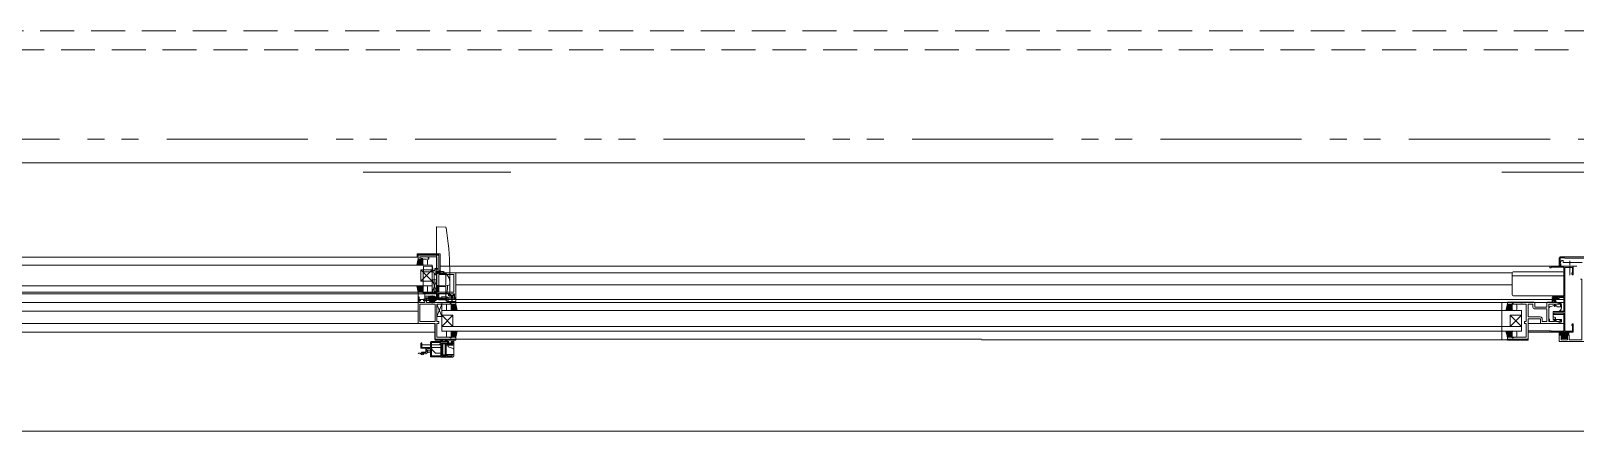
# Model space of a CAD drawing. Units: millimetres at full size. Extents: x -12803 to 120774, y -9413 to 101127.
# Drawn here: x 86625 to 88266, y 6691 to 7116 of the extents above; entities that cross this region are included whole.
import ezdxf

# ---------------------------------------------------------------- set-up
doc = ezdxf.new("R2010")
doc.units = ezdxf.units.MM
doc.header["$LTSCALE"] = 30
doc.linetypes.add('DASHED1', pattern=[1.8, 1.2, -0.6])
doc.linetypes.add('DOUBLE_CHAIN1', pattern=[8.8, 5, -1, 0.6, -0.6, 0.6, -1])
doc.layers.add('0-0_NoName', color=7, linetype='Continuous')
doc.layers.add('2-0_通芯', color=7, linetype='DOUBLE_CHAIN1', lineweight=15)
doc.layers.add('2-A_建具', color=7, linetype='Continuous', lineweight=15)

# ---------------------------------------------------------------- blocks, each defined once
blk = doc.blocks.new('グループ部品-732')
at = {"layer": '2-0_通芯'}
blk.add_line((74361.66, 7001.41), (120774.36, 7001.41), dxfattribs=at)
at = {"layer": '2-A_建具', "linetype": 'DASHED1'}
for p, q in [((86365.36, 7116.41), (90183.36, 7116.41)), ((85739.36, 7096.41), (90809.36, 7096.41))]:
    blk.add_line(p, q, dxfattribs=at)
at = {"layer": '2-A_建具'}
for p, q in [((85739.36, 6976.41), (90809.36, 6976.41)), ((86978.36, 6966.41), (87135.36, 6966.41)), ((88412.86, 6966.41), (88188.36, 6966.41)), ((87056.36, 6907.9), (87056.36, 6864.04)), ((87065.55, 6908.1), (87056.87, 6908.4)), ((87036.86, 6876.11), (86478.11, 6876.11)), ((87035.66, 6879.51), (87060.36, 6879.51)), ((87035.66, 6879.51), (87035.66, 6876.11)), ((87036.86, 6877.81), (87036.86, 6874.61)), ((87058.36, 6878.31), (87037.36, 6878.31)), ((87060.36, 6879.51), (87060.36, 6859.51)), ((88250.36, 6876.41), (88298.36, 6876.41)), ((87051.86, 6867.61), (85904.36, 6867.61)), ((87036.86, 6874.11), (87035.36, 6867.61)), ((87041.63, 6874.11), (87035.42, 6867.91)), ((87035.76, 6867.61), (87035.43, 6867.93)), ((87037.17, 6867.61), (87035.7, 6869.08)), ((87040.21, 6874.11), (87035.85, 6869.74)), ((87038.58, 6867.61), (87035.96, 6870.23)), ((87040, 6867.61), (87036.23, 6871.38)), ((87038.8, 6874.11), (87036.27, 6871.58)), ((87041.41, 6867.61), (87036.49, 6872.53)), ((87041.86, 6872.92), (87036.54, 6867.61)), ((87037.39, 6874.11), (87036.7, 6873.42)), ((87041.86, 6868.58), (87036.76, 6873.68)), ((87041.86, 6874.11), (87036.86, 6874.11)), ((87041.86, 6869.99), (87037.74, 6874.11)), ((87041.86, 6871.51), (87037.96, 6867.61)), ((87041.86, 6871.41), (87039.16, 6874.11)), ((87041.86, 6870.1), (87039.37, 6867.61)), ((87039.86, 6862.61), (87051.86, 6862.61)), ((87039.86, 6862.61), (87051.86, 6850.61)), ((87039.86, 6850.61), (87051.86, 6862.61)), ((87039.86, 6862.61), (87039.86, 6850.61)), ((87041.86, 6872.82), (87040.57, 6874.11)), ((87041.86, 6868.68), (87040.79, 6867.61)), ((87041.86, 6867.61), (87041.86, 6874.11)), ((87041.86, 6873.11), (87041.86, 6868.61)), ((87045.86, 6874.11), (87042.86, 6874.11)), ((87042.86, 6867.61), (87045.86, 6867.61)), ((87051.72, 6866.1), (87042.97, 6866.41)), ((87046.86, 6868.61), (87046.86, 6873.11)), ((87051.86, 6839.04), (87051.86, 6867.61)), ((87052.2, 6865.65), (87052.66, 6860.42)), ((87054.46, 6861.81), (87052.89, 6861.84)), ((87057.86, 6864.04), (87054.46, 6864.04)), ((87054.46, 6861.43), (87054.46, 6864.04)), ((87057.86, 6863.37), (87054.46, 6863.37)), ((87054.46, 6861.43), (87057.86, 6861.43)), ((87056.36, 6832.92), (87056.36, 6861.29)), ((87057.86, 6861.43), (87057.86, 6858.87)), ((87059.86, 6862.09), (87059.86, 6858.8)), ((88263.86, 6866.41), (87060.36, 6866.41)), ((87064.36, 6860.36), (87064.36, 6859.51)), ((87070.36, 6863.02), (87070.36, 6838.68)), ((87076.86, 6859.51), (87076.86, 6828.92)), ((88199.36, 6859.51), (88199.36, 6836.01)), ((88253.36, 6860.51), (88200.36, 6860.51)), ((88249.36, 6866.91), (88249.36, 6875.41)), ((88250.16, 6866.91), (88249.36, 6866.91)), ((88251.27, 6868.83), (88250.16, 6866.91)), ((88250.36, 6875.41), (88250.36, 6869.36)), ((88255.36, 6875.41), (88250.36, 6875.41)), ((88250.36, 6869.36), (88251.27, 6868.83)), ((88250.59, 6869.32), (88251.64, 6872.21)), ((88251.01, 6868.6), (88250.81, 6868.71)), ((88251.16, 6867.41), (88251.16, 6868.34)), ((88251.92, 6872.41), (88253.16, 6872.41)), ((88268.26, 6866.41), (88252.16, 6866.41)), ((88253.66, 6871.91), (88253.66, 6870.71)), ((88253.96, 6870.41), (88259.89, 6870.41)), ((88255.36, 6875.01), (88255.36, 6875.41)), ((88293.36, 6875.01), (88255.36, 6875.01)), ((88260.55, 6856.89), (88260.55, 6864.53)), ((88260.56, 6867.73), (88260.56, 6872.29)), ((88260.56, 6865.53), (88260.56, 6866.73)), ((88261.23, 6870.41), (88273.69, 6870.41)), ((88264.36, 6857.91), (88264.36, 6865.91)), ((87051.86, 6845.61), (85904.36, 6845.61)), ((87036.86, 6839.11), (87035.36, 6845.61)), ((87041.63, 6839.11), (87035.42, 6845.31)), ((87035.76, 6845.61), (87035.43, 6845.29)), ((87037.17, 6845.61), (87035.7, 6844.14)), ((87040.21, 6839.11), (87035.85, 6843.48)), ((87038.58, 6845.61), (87035.96, 6842.99)), ((87040, 6845.61), (87036.23, 6841.84)), ((87041.41, 6845.61), (87036.49, 6840.69)), ((87041.86, 6840.3), (87036.54, 6845.61)), ((87041.86, 6844.64), (87036.76, 6839.54)), ((87041.86, 6843.23), (87037.74, 6839.11)), ((87041.86, 6841.71), (87037.96, 6845.61)), ((87041.86, 6843.12), (87039.37, 6845.61)), ((87051.86, 6850.61), (87039.86, 6850.61)), ((87041.86, 6844.54), (87040.79, 6845.61)), ((87041.86, 6845.61), (87041.86, 6838.41)), ((87041.86, 6840.11), (87041.86, 6844.61)), ((87042.86, 6845.61), (87045.86, 6845.61)), ((87046.86, 6844.61), (87046.86, 6840.11)), ((87056.86, 6852.04), (87051.86, 6852.04)), ((87056.86, 6852.04), (87051.86, 6839.04)), ((87056.86, 6839.04), (87051.86, 6852.04)), ((87053.86, 6859.07), (87053.86, 6839.3)), ((87056.36, 6856.92), (87056.59, 6858.47)), ((87069.39, 6846.38), (87056.87, 6845.94)), ((87057.1, 6858.9), (87065.95, 6858.59)), ((87057.36, 6844.92), (87066.22, 6844.92)), ((87057.86, 6845.97), (87057.86, 6832.42)), ((87066.36, 6849.92), (87066.36, 6847.22)), ((87066.36, 6844.42), (87066.36, 6830.42)), ((87070.36, 6847.38), (87070.36, 6849.92)), ((88199.36, 6846.61), (87076.86, 6846.61)), ((88254.36, 6856.47), (88199.36, 6856.47)), ((87041.86, 6839.11), (85914.36, 6839.11)), ((87037.16, 6837.11), (86478.11, 6837.11)), ((87036.86, 6828.11), (86478.11, 6828.11)), ((87038.8, 6839.11), (87036.27, 6841.64)), ((87037.39, 6839.11), (87036.7, 6839.8)), ((87036.86, 6838.61), (87036.86, 6805.71)), ((87036.86, 6837.11), (87058.93, 6837.1)), ((87043.86, 6831.11), (87038.06, 6831.11)), ((87041.86, 6841.81), (87039.16, 6839.11)), ((87041.86, 6840.4), (87040.57, 6839.11)), ((87042.36, 6837.92), (87052.89, 6838.29)), ((87042.36, 6837.82), (87056.36, 6838.07)), ((87076.86, 6831.52), (87042.43, 6831.52)), ((87042.43, 6830.02), (87055.86, 6830.02)), ((87045.86, 6839.11), (87042.86, 6839.11)), ((87044.36, 6833.02), (87076.86, 6833.02)), ((87044.36, 6831.52), (87044.36, 6833.02)), ((87054.36, 6834.61), (87044.86, 6834.61)), ((88254.36, 6828.11), (87045.79, 6828.11)), ((87046.36, 6833.02), (87046.36, 6831.52)), ((87047.86, 6833.02), (87047.91, 6833.66)), ((87055.8, 6833.66), (87047.91, 6833.66)), ((87048.36, 6831.11), (87057.86, 6831.11)), ((87048.86, 6834.52), (87048.86, 6833.02)), ((87051.86, 6834.52), (87048.86, 6834.52)), ((87049.06, 6830.02), (87049.06, 6829.02)), ((87054.66, 6829.02), (87049.06, 6829.02)), ((87049.86, 6834.31), (87050.5, 6833.02)), ((87049.86, 6831.52), (87049.86, 6829.02)), ((87050.16, 6831.52), (87050.16, 6829.02)), ((87051.86, 6835.45), (87051.86, 6827.42)), ((87053.86, 6834.31), (87053.21, 6833.02)), ((87053.56, 6831.52), (87053.56, 6829.02)), ((87056.36, 6840.19), (87053.86, 6840.16)), ((87053.86, 6831.52), (87053.86, 6829.02)), ((87054.66, 6830.02), (87054.66, 6829.02)), ((87055.86, 6833.02), (87055.8, 6833.66)), ((87055.86, 6830.02), (87055.86, 6831.52)), ((87057.86, 6837.47), (87066.68, 6837.78)), ((87057.86, 6832.42), (87066.36, 6832.42)), ((87066.36, 6830.92), (87058.36, 6830.92)), ((87058.93, 6831.11), (87058.93, 6837.11)), ((87058.93, 6831.21), (87073.01, 6831.21)), ((87058.93, 6831.11), (87072.51, 6831.11)), ((87061.96, 6834.36), (87061.86, 6832.12)), ((87061.86, 6832.12), (87066.36, 6831.92)), ((87061.89, 6832.86), (87065.92, 6832.68)), ((87061.96, 6834.36), (87067.42, 6834.12)), ((87069.39, 6837.68), (87066.38, 6837.57)), ((87067.36, 6831.18), (87067.36, 6829.01)), ((87067.86, 6828.92), (87076.86, 6828.92)), ((87068.86, 6828.92), (87068.86, 6832.62)), ((87071.51, 6835.21), (87071.51, 6836.01)), ((87071.51, 6835.51), (87074.01, 6835.51)), ((87071.86, 6819.61), (87071.86, 6826.81)), ((87072.26, 6834.81), (87071.91, 6834.81)), ((87072.51, 6831.31), (87072.26, 6834.81)), ((87072.51, 6831.31), (87072.51, 6828.36)), ((87073.01, 6828.21), (87076.86, 6828.21)), ((87073.61, 6834.81), (87073.26, 6834.81)), ((87074.01, 6836.01), (87074.01, 6835.21)), ((87075.66, 6837.1), (87075.66, 6831.61)), ((87075.66, 6831.61), (87076.86, 6831.61)), ((87076.86, 6826.61), (87076.86, 6828.21)), ((88194.36, 6828.01), (87076.86, 6828.01)), ((88188.36, 6828.01), (88188.36, 6788.31)), ((88194.36, 6828.21), (88194.36, 6826.61)), ((88199.36, 6819.61), (88199.36, 6826.81)), ((88253.36, 6835.01), (88200.36, 6835.01)), ((88241.86, 6833.41), (88241.86, 6832.11)), ((88242.4, 6830.91), (88241.86, 6830.37)), ((88241.86, 6830.61), (88241.86, 6828.61)), ((88245.06, 6829.91), (88241.86, 6829.91)), ((88244.16, 6830.91), (88242.16, 6830.91)), ((88242.16, 6828.78), (88242.35, 6829.91)), ((88243.74, 6830.91), (88242.74, 6829.91)), ((88243.94, 6833.32), (88243.44, 6832.82)), ((88243.66, 6832.31), (88244, 6832.31)), ((88243.76, 6829.91), (88245.97, 6828.23)), ((88244.86, 6833.38), (88243.8, 6832.31)), ((88246.06, 6831.88), (88244.09, 6829.91)), ((88244.36, 6829.91), (88246.18, 6828.51)), ((88246.04, 6833.21), (88244.46, 6831.62)), ((88244.46, 6831.85), (88244.46, 6831.21)), ((88247.06, 6833.21), (88244.96, 6833.21)), ((88245.9, 6830.37), (88245.59, 6830.07)), ((88246.06, 6832.01), (88246.06, 6830.91)), ((88246.36, 6832.31), (88247.76, 6832.31)), ((88247.59, 6833.41), (88246.49, 6832.31)), ((88251.14, 6826.82), (88246.93, 6828.09)), ((88248.04, 6832.51), (88247.85, 6832.33)), ((88248.06, 6832.61), (88248.06, 6833.11)), ((87036.86, 6818.61), (85914.36, 6818.61)), ((87061.86, 6826.18), (87056.86, 6813.18)), ((87061.86, 6813.18), (87056.86, 6826.18)), ((87056.86, 6813.18), (87061.86, 6813.18)), ((87061.86, 6797.61), (87061.86, 6826.18)), ((88209.36, 6819.61), (87061.86, 6819.61)), ((87073.86, 6814.61), (87061.86, 6814.61)), ((87073.86, 6814.61), (87061.86, 6802.61)), ((87073.86, 6802.61), (87061.86, 6814.61)), ((87066.86, 6820.61), (87066.86, 6825.11)), ((87067.86, 6826.11), (87070.86, 6826.11)), ((87070.86, 6819.61), (87067.86, 6819.61)), ((87071.86, 6821.99), (87075.97, 6826.11)), ((87071.86, 6823.41), (87074.56, 6826.11)), ((87071.86, 6824.82), (87073.14, 6826.11)), ((87071.86, 6826.11), (87076.86, 6826.11)), ((87071.86, 6820.58), (87076.96, 6825.68)), ((87071.86, 6825.11), (87071.86, 6820.61)), ((87071.86, 6824.92), (87077.17, 6819.61)), ((87071.86, 6823.51), (87075.76, 6819.61)), ((87071.86, 6822.1), (87074.34, 6819.61)), ((87071.86, 6820.68), (87072.93, 6819.61)), ((87072.08, 6826.11), (87078.29, 6819.91)), ((87072.3, 6819.61), (87077.22, 6824.53)), ((87073.5, 6826.11), (87077.86, 6821.74)), ((87073.71, 6819.61), (87077.49, 6823.38)), ((87073.86, 6814.61), (87073.86, 6802.61)), ((87074.91, 6826.11), (87077.44, 6823.58)), ((87075.13, 6819.61), (87077.75, 6822.23)), ((87076.33, 6826.11), (87077.01, 6825.42)), ((87076.54, 6819.61), (87078.02, 6821.08)), ((87076.86, 6826.11), (87078.36, 6819.61)), ((87077.96, 6819.61), (87078.28, 6819.93)), ((88194.36, 6826.11), (88192.86, 6819.61)), ((88199.13, 6826.11), (88192.92, 6819.91)), ((88193.26, 6819.61), (88192.93, 6819.93)), ((88194.67, 6819.61), (88193.2, 6821.08)), ((88197.71, 6826.11), (88193.35, 6821.74)), ((88196.08, 6819.61), (88193.46, 6822.23)), ((88197.5, 6819.61), (88193.73, 6823.38)), ((88196.3, 6826.11), (88193.77, 6823.58)), ((88198.91, 6819.61), (88193.99, 6824.53)), ((88199.36, 6824.92), (88194.04, 6819.61)), ((88194.89, 6826.11), (88194.2, 6825.42)), ((88199.36, 6820.58), (88194.26, 6825.68)), ((88199.36, 6826.11), (88194.36, 6826.11)), ((88199.36, 6821.99), (88195.24, 6826.11)), ((88199.36, 6823.51), (88195.46, 6819.61)), ((88199.36, 6823.41), (88196.66, 6826.11)), ((88199.36, 6822.1), (88196.87, 6819.61)), ((88197.36, 6814.61), (88209.36, 6814.61)), ((88197.36, 6814.61), (88209.36, 6802.61)), ((88197.36, 6802.61), (88209.36, 6814.61)), ((88197.36, 6814.61), (88197.36, 6802.61)), ((88199.36, 6824.82), (88198.07, 6826.11)), ((88199.36, 6820.68), (88198.29, 6819.61)), ((88199.36, 6825.11), (88199.36, 6820.61)), ((88203.36, 6826.11), (88200.36, 6826.11)), ((88200.36, 6819.61), (88203.36, 6819.61)), ((88204.36, 6820.61), (88204.36, 6825.11)), ((88209.31, 6826.18), (88209.4, 6826.18)), ((88209.36, 6797.61), (88209.36, 6819.61)), ((88216.36, 6812.64), (88229.29, 6812.64)), ((88238.96, 6810.31), (88238.36, 6810.31)), ((88238.96, 6810.31), (88238.96, 6807.64)), ((88243.98, 6824.95), (88239.35, 6823.28)), ((88242.86, 6818.26), (88242.86, 6810.01)), ((88242.86, 6815.21), (88254.36, 6815.21)), ((88243.07, 6818.21), (88248.46, 6818.26)), ((88245.13, 6812.13), (88243.13, 6812.86)), ((88244.23, 6810.31), (88245.16, 6810.31)), ((88245.46, 6810.61), (88245.46, 6811.66)), ((88245.55, 6824.92), (88246.86, 6824.31)), ((88254.36, 6818.61), (88249.23, 6818.61)), ((88251.86, 6822.21), (88251.86, 6825.87)), ((87054.66, 6796.41), (85849.86, 6796.41)), ((87054.66, 6788.81), (87054.66, 6805.12)), ((87054.86, 6805.12), (87054.66, 6805.12)), ((88209.36, 6802.61), (87061.86, 6802.61)), ((88209.36, 6797.61), (87061.86, 6797.61)), ((87066.86, 6796.61), (87066.86, 6792.11)), ((87070.86, 6797.61), (87067.86, 6797.61)), ((87071.86, 6792.3), (87077.17, 6797.61)), ((87071.86, 6793.71), (87075.76, 6797.61)), ((87071.86, 6795.12), (87074.34, 6797.61)), ((87071.86, 6797.61), (87071.86, 6790.41)), ((87071.86, 6796.54), (87072.93, 6797.61)), ((87071.86, 6796.64), (87076.96, 6791.54)), ((87071.86, 6792.11), (87071.86, 6796.61)), ((87071.86, 6795.23), (87075.97, 6791.11)), ((87071.86, 6793.81), (87074.56, 6791.11)), ((87072.08, 6791.11), (87078.29, 6797.31)), ((87072.3, 6797.61), (87077.22, 6792.69)), ((87073.5, 6791.11), (87077.86, 6795.48)), ((87073.71, 6797.61), (87077.49, 6793.84)), ((87074.91, 6791.11), (87077.44, 6793.64)), ((87075.13, 6797.61), (87077.75, 6794.99)), ((87076.54, 6797.61), (87078.02, 6796.14)), ((87076.86, 6791.11), (87078.36, 6797.61)), ((87077.96, 6797.61), (87078.28, 6797.29)), ((88194.36, 6791.11), (88192.86, 6797.61)), ((88199.13, 6791.11), (88192.92, 6797.31)), ((88193.26, 6797.61), (88192.93, 6797.29)), ((88194.67, 6797.61), (88193.2, 6796.14)), ((88197.71, 6791.11), (88193.35, 6795.48)), ((88196.08, 6797.61), (88193.46, 6794.99)), ((88197.5, 6797.61), (88193.73, 6793.84)), ((88196.3, 6791.11), (88193.77, 6793.64)), ((88198.91, 6797.61), (88193.99, 6792.69)), ((88199.36, 6792.3), (88194.04, 6797.61)), ((88199.36, 6796.64), (88194.26, 6791.54)), ((88199.36, 6795.23), (88195.24, 6791.11)), ((88199.36, 6793.71), (88195.46, 6797.61)), ((88199.36, 6793.81), (88196.66, 6791.11)), ((88199.36, 6795.12), (88196.87, 6797.61)), ((88199.36, 6796.54), (88198.29, 6797.61)), ((88199.36, 6797.61), (88199.36, 6790.41)), ((88199.36, 6792.11), (88199.36, 6796.61)), ((88200.36, 6797.61), (88203.36, 6797.61)), ((88204.36, 6796.61), (88204.36, 6792.11)), ((88216.36, 6805.71), (88254.36, 6805.71)), ((88239.36, 6797.81), (88216.56, 6797.81)), ((88216.56, 6796.41), (88263.86, 6796.41)), ((88242.76, 6808.31), (88243.93, 6808.31)), ((88242.76, 6807.64), (88242.76, 6808.31)), ((88251.86, 6810.01), (88242.86, 6810.01)), ((88243.93, 6808.31), (88243.93, 6810.01)), ((88246.93, 6805.73), (88251.14, 6807)), ((88251.22, 6796.46), (88249.36, 6794.93)), ((88249.36, 6796.46), (88249.36, 6793.41)), ((88251.81, 6796.46), (88249.36, 6796.46)), ((88252.51, 6796.33), (88249.36, 6793.47)), ((88253.78, 6796.19), (88250.75, 6793.41)), ((88258.29, 6796.46), (88251.57, 6789.99)), ((88255.17, 6796.16), (88252.16, 6793.41)), ((88259.71, 6796.46), (88252.61, 6789.61)), ((88256.69, 6796.28), (88253.11, 6792.94)), ((88257.81, 6796.46), (88259.81, 6796.46)), ((88259.81, 6795.15), (88257.82, 6793.41)), ((88259.81, 6793.98), (88259.23, 6793.41)), ((88259.81, 6796.46), (88259.81, 6793.41)), ((88264.36, 6796.91), (88264.36, 6804.91)), ((87039.86, 6784.71), (87039.86, 6779.81)), ((87040.86, 6782.91), (87049.86, 6782.91)), ((87069.46, 6786.41), (87050.86, 6786.41)), ((87051.16, 6782.91), (87060.86, 6782.91)), ((87051.16, 6780.21), (87060.86, 6780.21)), ((87051.46, 6779.11), (87051.16, 6779.11)), ((87051.46, 6779.11), (87051.46, 6778.11)), ((87051.46, 6778.11), (87055.26, 6774.31)), ((87054.66, 6788.81), (87077.16, 6788.81)), ((87055.36, 6789.11), (87635.61, 6789.11)), ((87076.16, 6787.81), (87055.66, 6787.81)), ((87060.86, 6787.76), (87060.86, 6786.41)), ((87060.86, 6771.3), (87060.86, 6782.94)), ((87061.36, 6786.41), (87061.36, 6787.75)), ((87061.36, 6786.91), (87061.86, 6786.91)), ((87061.86, 6787.75), (87061.86, 6786.41)), ((87062.16, 6771.29), (87062.16, 6785.23)), ((87062.16, 6784.91), (87066.46, 6784.91)), ((87062.16, 6784.91), (87063.16, 6783.91)), ((87062.32, 6786.41), (87062.32, 6787.74)), ((87062.82, 6787.74), (87062.82, 6786.41)), ((87063.16, 6783.91), (87063.16, 6772.51)), ((87065.46, 6783.91), (87063.16, 6783.91)), ((87065.46, 6783.91), (87066.46, 6784.91)), ((87065.46, 6772.51), (87065.46, 6783.91)), ((87065.9, 6786.41), (87065.9, 6787.71)), ((87066.39, 6787.71), (87066.39, 6786.41)), ((87066.46, 6785.29), (87066.46, 6771.23)), ((87073.86, 6782.71), (87066.46, 6782.71)), ((87066.86, 6786.41), (87066.86, 6787.7)), ((87066.86, 6786.91), (87067.36, 6786.91)), ((87067.36, 6787.7), (87067.36, 6786.41)), ((87073.66, 6784.11), (87067.66, 6784.11)), ((87067.86, 6791.11), (87070.86, 6791.11)), ((87067.86, 6787.69), (87067.86, 6786.41)), ((87068.86, 6780.89), (87068.86, 6782.71)), ((87074.2, 6778.95), (87068.86, 6780.89)), ((87069.46, 6786.41), (87069.46, 6784.96)), ((87071.86, 6792.4), (87073.14, 6791.11)), ((87071.86, 6791.11), (87076.86, 6791.11)), ((87071.86, 6784.96), (87071.86, 6786.41)), ((87071.86, 6786.41), (87074.86, 6786.41)), ((87073.16, 6784.96), (87073.16, 6784.11)), ((87074.86, 6770.81), (87074.86, 6787.73)), ((87074.86, 6784.01), (87074.86, 6785.41)), ((87076.33, 6791.11), (87077.01, 6791.8)), ((87076.86, 6789.11), (87076.86, 6790.61)), ((87077.16, 6789.11), (87077.16, 6788.81)), ((87635.61, 6788.31), (88216.56, 6788.31)), ((88194.06, 6789.11), (88194.06, 6788.81)), ((88216.56, 6788.81), (88194.06, 6788.81)), ((88194.89, 6791.11), (88194.2, 6791.8)), ((88199.36, 6791.11), (88194.36, 6791.11)), ((88195.06, 6787.81), (88215.56, 6787.81)), ((88199.36, 6792.4), (88198.07, 6791.11)), ((88203.36, 6791.11), (88200.36, 6791.11)), ((88249.36, 6793.41), (88253.11, 6793.41)), ((88249.36, 6786.41), (88249.36, 6792.91)), ((88249.86, 6793.41), (88252.36, 6793.41)), ((88252.18, 6792.01), (88251.56, 6791.39)), ((88251.56, 6791.51), (88251.56, 6790.11)), ((88253.11, 6792.01), (88252.06, 6792.01)), ((88257.56, 6789.61), (88252.06, 6789.61)), ((88253.11, 6793.41), (88253.11, 6792.01)), ((88256.51, 6792.1), (88254.02, 6789.61)), ((88257.78, 6791.96), (88255.43, 6789.61)), ((88256.51, 6793.41), (88256.51, 6792.01)), ((88259.81, 6793.41), (88256.51, 6793.41)), ((88256.51, 6792.01), (88257.56, 6792.01)), ((88258.06, 6790.82), (88256.85, 6789.61)), ((88257.36, 6793.41), (88259.36, 6793.41)), ((88258.06, 6791.51), (88258.06, 6790.11)), ((87038.36, 6773.05), (87038.16, 6773.05)), ((87040.26, 6774.31), (87045.76, 6774.31)), ((87041.36, 6773.81), (87041.16, 6773.81)), ((87044.36, 6773.05), (87044.16, 6773.05)), ((87050.86, 6770.11), (87073.86, 6770.11)), ((87051.16, 6771.31), (87060.86, 6771.31)), ((87055.26, 6774.31), (87060.86, 6774.31)), ((87060.86, 6770.11), (87060.86, 6769.81)), ((87060.86, 6769.81), (87073.86, 6769.81)), ((87063.16, 6772.51), (87065.46, 6772.51)), ((87065.46, 6772.51), (87066.46, 6771.51)), ((87066.46, 6772.61), (87074.86, 6772.61)), ((87074.86, 6771.11), (87074.86, 6771.81)), ((90567.86, 6691.41), (85980.86, 6691.41))]:
    blk.add_line(p, q, dxfattribs=at)
for points in [[(87058.86, 6878.51), (87036.66, 6878.51), (87036.66, 6876.11)], [(87041.63, 6874.7), (87038.79, 6875.46), (87038.79, 6876.38), (87047.36, 6876.38), (87047.36, 6874.11), (87048.36, 6874.11), (87048.36, 6876.38), (87056.86, 6876.38), (87056.86, 6859.51), (87054.86, 6859.51), (87054.86, 6857.41), (87055.66, 6857.41)], [(88199.36, 6859.51), (87058.86, 6859.51), (87058.86, 6878.51)], [(87042.36, 6837.82), (87042.36, 6860.42), (87052.89, 6860.05), (87052.89, 6861.84)], [(87052.66, 6860.42), (87042.66, 6860.42), (87042.66, 6866.11)], [(88239.36, 6866.41), (88239.36, 6864.81), (88240.56, 6864.81)], [(88241.16, 6865.41), (88254.36, 6865.41), (88254.36, 6834.41), (88242.86, 6834.41)], [(88263.86, 6805.41), (88263.36, 6805.41), (88262.76, 6804.37), (88262.76, 6803.41), (88263.46, 6803.41), (88263.46, 6797.61), (88255.56, 6797.61), (88255.56, 6865.21), (88263.46, 6865.21), (88263.46, 6859.41), (88262.76, 6859.41), (88262.76, 6858.45), (88263.36, 6857.41), (88263.86, 6857.41)], [(87055.98, 6857.58), (87056.86, 6857.58), (87056.86, 6839.04), (87051.81, 6839.04)], [(88259.86, 6792.91), (88259.86, 6788.34), (88273.39, 6788.34), (88273.39, 6852.68), (88271.86, 6852.68)], [(87036.86, 6837.11), (87056.93, 6837.11), (87056.93, 6832.61)], [(87043.86, 6837.11), (87043.86, 6830.41), (87042.46, 6830.41), (87042.46, 6829.61), (87043.86, 6829.61), (87043.86, 6828.11), (87038.06, 6828.11), (87038.06, 6829.61), (87039.46, 6829.61), (87039.46, 6830.41), (87038.06, 6830.41), (87038.06, 6833.51)], [(87050.9, 6839.04), (87044.59, 6839.04), (87042.86, 6838.41), (87041.86, 6838.41)], [(87045.79, 6828.11), (87045.79, 6833.11), (87048.66, 6833.11), (87054.4, 6833.61)], [(87056.93, 6832.61), (87054.05, 6832.61), (87048.31, 6832.11)], [(87058.86, 6832.11), (87058.86, 6837.11), (87068.96, 6837.11), (87068.96, 6835.81)], [(87062.81, 6826.18), (87069.13, 6826.18), (87070.86, 6826.81), (87071.86, 6826.81)], [(87069.96, 6834.81), (87071.26, 6834.81), (87071.26, 6835.61), (87070.16, 6835.61), (87070.16, 6837.11), (87075.36, 6837.11), (87075.36, 6835.61), (87074.26, 6835.61), (87074.26, 6834.81), (87075.66, 6834.81)], [(87070.46, 6837.11), (87070.46, 6836.01), (87071.51, 6836.01)], [(87073.01, 6828.21), (87073.01, 6831.31), (87073.26, 6834.81)], [(87073.01, 6831.11), (88244.16, 6831.11), (88244.16, 6831.91), (88243.06, 6831.91), (88243.06, 6833.41), (88248.26, 6833.41), (88248.26, 6831.91), (88247.16, 6831.91), (88247.16, 6831.11), (88254.36, 6831.11)], [(87074.01, 6836.01), (87075.06, 6836.01), (87075.06, 6837.11)], [(88251.86, 6825.87), (88246.78, 6828.01), (88246.78, 6828.21), (88236.86, 6828.21), (88236.86, 6828.01), (88222.86, 6828.01), (88222.86, 6828.21), (88194.36, 6828.21)], [(88199.36, 6826.81), (88200.36, 6826.81), (88202.09, 6826.18), (88208.4, 6826.18)], [(88236.36, 6827.61), (88236.36, 6823.11), (88223.36, 6823.11), (88223.36, 6827.61)], [(88249.46, 6832.11), (88249.46, 6833.21), (88254.36, 6833.21), (88254.36, 6817.91), (88252.04, 6817.91)], [(87057.73, 6807.64), (87056.86, 6807.64), (87056.86, 6826.18), (87061.9, 6826.18)], [(88210.31, 6826.18), (88214.36, 6826.18), (88214.36, 6807.64), (88213.48, 6807.64)], [(88221.43, 6823.18), (88221.43, 6826.18), (88216.36, 6826.18), (88216.36, 6812.64)], [(88216.36, 6789.61), (88216.36, 6810.71), (88229.36, 6810.71), (88229.36, 6806.21)], [(88231.29, 6810.64), (88231.29, 6807.64), (88236.43, 6807.64), (88236.43, 6821.18), (88223.43, 6821.18)], [(88251.86, 6807.95), (88251.86, 6810.01), (88249.56, 6810.01), (88249.56, 6809.21), (88250.66, 6809.21), (88250.66, 6808), (88249.46, 6807.64), (88245.46, 6807.64), (88245.46, 6809.21), (88246.56, 6809.21), (88246.56, 6810.01), (88244.26, 6810.01), (88244.26, 6807.64), (88238.36, 6807.64), (88238.36, 6826.18), (88244.26, 6826.18), (88244.26, 6823.81), (88245.26, 6823.81), (88245.26, 6826.18), (88249.46, 6826.18), (88250.86, 6825.76), (88250.86, 6824.31)], [(88244.06, 6815.21), (88244.06, 6816.51), (88254.36, 6816.51), (88254.36, 6797.41), (88241.16, 6797.41)], [(88242.86, 6818.26), (88248.46, 6818.26), (88249.09, 6818.49), (88250.78, 6819.91), (88251.86, 6822.21)], [(88251.66, 6818.21), (88247.36, 6818.21), (88243.31, 6817.86)], [(88251.86, 6823.51), (88246.86, 6823.51), (88246.86, 6824.31)], [(85914.36, 6805.71), (87054.86, 6805.71), (87054.86, 6789.61)], [(87071.86, 6790.41), (87070.86, 6790.41), (87069.13, 6791.04), (87056.86, 6791.04), (87056.86, 6805.71), (87058.86, 6805.71), (87058.86, 6807.81), (87058.06, 6807.81)], [(88213.16, 6807.81), (88212.36, 6807.81), (88212.36, 6805.71), (88214.36, 6805.71), (88214.36, 6791.04), (88202.09, 6791.04), (88200.36, 6790.41), (88199.36, 6790.41)], [(88216.36, 6805.81), (88229.86, 6805.81), (88229.86, 6805.61), (88246.78, 6805.61), (88246.78, 6805.71), (88251.14, 6807), (88251.66, 6807.36), (88251.86, 6807.95)], [(88216.56, 6788.31), (88216.56, 6805.12), (88216.36, 6805.12)], [(88240.56, 6798.01), (88239.36, 6798.01), (88239.36, 6796.41)], [(87040.36, 6779.31), (87044.96, 6779.31), (87044.96, 6775.11), (87040.26, 6775.11), (87040.26, 6774.31)], [(87049.86, 6785.41), (87049.86, 6780.21), (87040.86, 6780.21), (87040.86, 6784.71)], [(87047.06, 6775.49), (87046.8, 6775.7), (87046.49, 6775.62), (87046.22, 6776.09), (87046.78, 6776.65), (87046.67, 6776.91), (87046.06, 6776.91), (87046.06, 6779.11), (87049.86, 6779.11), (87049.86, 6776.11), (87050.16, 6775.81), (87050.31, 6775.48), (87049.86, 6774.94), (87049.86, 6771.11)], [(87055.66, 6787.81), (87054.95, 6788.1), (87054.66, 6788.81)], [(87072.36, 6771.51), (87067.66, 6771.51), (87067.66, 6772.31), (87066.66, 6772.31), (87066.66, 6771.21), (87062.06, 6771.21), (87062.06, 6785.31), (87066.66, 6785.31), (87066.66, 6783.01), (87073.86, 6783.01)], [(87067.66, 6784.11), (87067.66, 6785.61), (87069.16, 6785.61), (87069.16, 6786.41)], [(87068.16, 6784.11), (87068.16, 6784.96), (87073.16, 6784.96)], [(87072.16, 6786.41), (87072.16, 6785.61), (87073.66, 6785.61), (87073.66, 6784.11)], [(87077.16, 6788.81), (87076.86, 6788.1), (87076.16, 6787.81)], [(88194.36, 6790.61), (88194.36, 6789.11), (88215.86, 6789.11)], [(88299.36, 6792.91), (88299.36, 6786.41), (88249.36, 6786.41)], [(88252.86, 6792.91), (88252.86, 6792.41), (88251.36, 6792.41), (88251.36, 6788.34), (88258.36, 6788.34), (88258.36, 6792.41), (88256.86, 6792.41), (88256.86, 6792.91)], [(87066.46, 6771.51), (87062.16, 6771.51), (87063.16, 6772.51)], [(87074.36, 6772.31), (87073.16, 6772.31), (87072.86, 6772.01)]]:
    blk.add_lwpolyline(points, dxfattribs=at)
for points in [[(87058.86, 6839.04), (87074.93, 6839.04), (87074.93, 6857.58), (87058.86, 6857.58)], [(87038.79, 6807.64), (87054.86, 6807.64), (87054.86, 6826.18), (87038.79, 6826.18)], [(87051.16, 6771.01), (87060.86, 6771.01), (87060.86, 6783.21), (87060.06, 6783.21), (87060.06, 6784.11), (87060.86, 6784.11), (87060.86, 6785.51), (87051.16, 6785.51)]]:
    blk.add_lwpolyline(points, close=True, dxfattribs=at)
blk.add_circle((87048.37, 6776.21), 1.45, dxfattribs=at)
for centre, radius, start, end in [((87056.86, 6907.9), 0.5, 88, 180), ((87065.51, 6907.1), 1, 9.79346, 88), ((86805.36, 6862.2), 265, 0.17857, 9.79346), ((87036.66, 6878.51), 1, 90, 179.99999), ((87037.36, 6877.81), 0.5, 90, 180), ((87058.36, 6877.81), 0.5, 0, 90), ((87059.36, 6878.51), 1, 0, 90), ((88250.36, 6875.41), 1, 90, 180), ((87037.36, 6874.61), 0.5, 180, 270), ((87041.56, 6874.41), 0.3, 270, 75), ((87042.86, 6873.11), 1, 90.0001, 180.0001), ((87042.86, 6868.61), 1, 180.0001, 270.0001), ((87042.96, 6866.11), 0.3, 88, 180), ((87045.86, 6873.11), 1, 0.0001, 90.0001), ((87045.86, 6868.61), 1, 270.0001, 0.0001), ((87051.7, 6865.6), 0.5, 5, 88.02699), ((87052.86, 6859.07), 1, 0, 90), ((87052.86, 6859.05), 1, 0, 88), ((87055.86, 6861.29), 0.5, 0, 16.57035), ((87059.36, 6860.01), 0.5, 180, 270), ((87060.86, 6861.5), 0.5, 180, 268.6024), ((87060.36, 6841.01), 20, 81.24067, 88.6024), ((87060.36, 6841.01), 20, 79.17457, 81.24067), ((87064.06, 6860.36), 0.3, 0, 79.17457), ((87075.86, 6858.51), 1, 0, 90), ((88200.36, 6859.51), 1, 90, 179.99999), ((88240.56, 6865.11), 0.3, 270, 0), ((88241.16, 6865.11), 0.3, 90, 180), ((88251.06, 6869.15), 0.5, 160.00375, 240.00007), ((88250.86, 6868.34), 0.3, 0, 60.01506), ((88252.16, 6867.41), 1, 180, 270), ((88251.92, 6872.11), 0.3, 90, 159.98725), ((88253.16, 6871.91), 0.5, 0, 90), ((88253.36, 6859.51), 1, 0, 90), ((88253.96, 6870.71), 0.3, 180, 270), ((88259.89, 6870.21), 0.2, 16.60294, 90), ((88260.56, 6870.41), 0.5, 196.5981, 343.3939), ((88261.23, 6870.21), 0.2, 90, 163.39706), ((88263.86, 6865.91), 0.5, 0, 90), ((87042.86, 6844.61), 1, 89.9999, 179.9999), ((87045.86, 6844.61), 1, 359.9999, 89.9999), ((87055.66, 6857.61), 0.2, 270, 324.90037), ((87055.98, 6857.38), 0.2, 90, 144.90037), ((87056.86, 6846.44), 0.5, 180, 272), ((87057.36, 6845.92), 1, 180, 270), ((87057.08, 6858.4), 0.5, 88, 171.46923), ((87064.98, 6857.62), 1, 5.53061, 88), ((87065.36, 6847.22), 1, 272, 0), ((87065.89, 6857.59), 1, 49.17186, 88), ((86985.36, 6849.91), 81, 0.00856, 5.53061), ((87065.36, 6844.42), 1, 0, 30), ((87059.36, 6850.02), 11, 359.4814, 49.17186), ((86953.06, 6848.42), 115, 355.1492, 358.95761), ((87069.36, 6847.38), 1, 272, 0), ((88263.86, 6857.91), 0.5, 270, 0), ((87037.36, 6838.61), 0.5, 90, 180), ((87037.46, 6833.51), 0.6, 0, 180), ((87042.86, 6840.11), 1, 179.9999, 269.9999), ((87044.86, 6833.61), 1, 90, 180), ((87045.86, 6840.11), 1, 269.9999, 359.9999), ((87048.36, 6831.61), 0.5, 95, 270), ((87051.86, 6825.02), 9.5, 65.47227, 114.52773), ((87050.9, 6838.84), 0.2, 23.57818, 90), ((87051.36, 6839.04), 0.3, 203.57818, 336.42182), ((87051.81, 6838.84), 0.2, 90, 156.42182), ((87051.9, 6838.84), 0.2, 23.57818, 90), ((87052.36, 6839.04), 0.3, 203.57818, 336.42182), ((87052.81, 6838.84), 0.2, 90, 156.42182), ((87052.86, 6839.29), 1, 272, 0), ((87054.36, 6834.11), 0.5, 275, 90), ((87058.36, 6832.92), 2, 180, 270), ((87057.86, 6832.11), 1, 270, 0), ((87061.36, 6826.18), 0.3, 23.57818, 156.42182), ((87062.36, 6826.18), 0.3, 23.57818, 156.42182), ((87065.86, 6831.18), 1.5, 0, 87.4552), ((87067.86, 6830.42), 1.5, 180, 270), ((87066.65, 6838.78), 1, 272, 355.1492), ((87067.36, 6832.62), 1.5, 15.61325, 87.4552), ((87067.36, 6832.62), 1.5, 0, 15.61325), ((87069.96, 6835.81), 1, 180, 270), ((87069.36, 6838.68), 1, 272, 0), ((87071.91, 6835.21), 0.4, 180, 270), ((87072.76, 6828.36), 0.25, 180, 0), ((87073.61, 6835.21), 0.4, 270, 0), ((87076.26, 6832.21), 0.6, 180, 0), ((87076.36, 6826.61), 0.5, 270, 0), ((88194.86, 6826.61), 0.5, 180, 270), ((88200.36, 6836.01), 1, 180, 270), ((88208.86, 6826.18), 0.3, 23.57818, 156.42182), ((88209.86, 6826.18), 0.3, 23.57818, 156.42182), ((88222.86, 6827.61), 0.5, 0, 90), ((88236.86, 6827.61), 0.5, 90, 180), ((88242.86, 6833.41), 1, 90, 180), ((88242.86, 6832.11), 1, 180, 270), ((88242.16, 6830.61), 0.3, 90, 180), ((88242.06, 6828.61), 0.2, 180.00001, 60), ((88243.66, 6832.61), 0.3, 135, 270), ((88244.16, 6833.11), 0.3, 90, 135), ((88244, 6832.61), 0.3, 270, 326.94427), ((88244.16, 6831.21), 0.3, 270, 0), ((88244.46, 6832.31), 0.25, 303.05573, 146.94427), ((88244.76, 6831.85), 0.3, 123.05573, 180), ((88244.76, 6833.21), 0.2, 0, 90), ((88245.06, 6830.91), 1, 270, 0), ((88246.16, 6828.31), 0.2, 204.41711, 84.41711), ((88246.36, 6832.01), 0.3, 90, 180), ((88246.78, 6827.61), 0.5, 73.30076, 90), ((88247.26, 6833.21), 0.2, 90, 180), ((88247.76, 6833.11), 0.3, 0, 90), ((88247.76, 6832.61), 0.3, 270, 0), ((88248.46, 6832.11), 1, 270, 0), ((88250.86, 6825.87), 1, 0, 73.30076), ((88253.36, 6836.01), 1, 270, 0), ((87060.9, 6826.38), 0.2, 270, 336.42182), ((87061.81, 6826.38), 0.2, 203.57818, 270), ((87061.9, 6826.38), 0.2, 270, 336.42182), ((87062.81, 6826.38), 0.2, 203.57818, 270), ((87067.86, 6825.11), 1, 89.9999, 179.9999), ((87067.86, 6820.61), 1, 179.9999, 269.9999), ((87070.86, 6825.11), 1, 359.9999, 89.9999), ((87070.86, 6820.61), 1, 269.9999, 359.9999), ((88200.36, 6825.11), 1, 90.0001, 180.0001), ((88200.36, 6820.61), 1, 180.0001, 270.0001), ((88203.36, 6825.11), 1, 0.0001, 90.0001), ((88203.36, 6820.61), 1, 270.0001, 0.0001), ((88208.4, 6826.38), 0.2, 270, 336.42182), ((88209.31, 6826.38), 0.2, 203.57818, 270), ((88209.4, 6826.38), 0.2, 270, 336.42182), ((88210.31, 6826.38), 0.2, 203.57818, 270), ((88223.43, 6823.18), 2, 180, 270), ((88229.29, 6810.64), 2, 0, 90), ((88239.86, 6821.87), 1.5, 109.85326, 179.99999), ((88243.16, 6817.91), 0.3, 90.5, 179.99999), ((88243.36, 6817.36), 0.5, 95, 180), ((88243.36, 6813.31), 0.5, 180, 250), ((88244.23, 6810.01), 0.3, 90, 179.99999), ((88244.32, 6824.01), 1, 93.88684, 109.85326), ((88244.96, 6811.66), 0.5, 0, 70), ((88245.16, 6810.61), 0.3, 270, 0), ((88245.13, 6824.01), 1, 65, 82.59308), ((88248.45, 6819.26), 1, 270.5, 310), ((88248.86, 6822.21), 3, 310, 0), ((88251.36, 6824.31), 0.5, 180, 0), ((88251.66, 6818.01), 0.2, 14.47751, 90), ((88252.04, 6818.11), 0.2, 194.47751, 270), ((87037.86, 6806.71), 1, 180, 270), ((87057.73, 6807.84), 0.2, 270, 324.90037), ((87058.06, 6807.61), 0.2, 90, 144.90037), ((87067.86, 6796.61), 1, 90.0001, 180.0001), ((87070.86, 6796.61), 1, 0.0001, 90.0001), ((88200.36, 6796.61), 1, 89.9999, 179.9999), ((88203.36, 6796.61), 1, 359.9999, 89.9999), ((88213.16, 6807.61), 0.2, 35.09963, 90), ((88213.48, 6807.84), 0.2, 215.09963, 270), ((88229.86, 6806.21), 0.5, 180, 270), ((88240.56, 6797.71), 0.3, 0, 90), ((88241.16, 6797.71), 0.3, 180, 270), ((88246.78, 6806.21), 0.5, 270, 286.69924), ((88250.86, 6807.95), 1, 286.69924, 0), ((88254.79, 6811.16), 15, 258.52158, 270.05735), ((88254.82, 6811.16), 15, 269.94259, 281.47842), ((88263.86, 6804.91), 0.5, 0, 90), ((88263.86, 6796.91), 0.5, 270, 0), ((87040.36, 6784.71), 0.5, 359.99999, 180.00001), ((87040.36, 6779.81), 0.5, 180.00001, 269.99999), ((87050.86, 6785.41), 1, 90.00001, 179.99999), ((87055.66, 6788.81), 1, 180, 270), ((87055.36, 6789.61), 0.5, 180, 270), ((87067.86, 6792.11), 1, 180.0001, 270.0001), ((87070.86, 6792.11), 1, 270.0001, 0.0001), ((87073.86, 6785.41), 1, 0.00001, 89.99999), ((87073.86, 6784.01), 1, 270.00001, 359.99999), ((87073.86, 6783.71), 1, 270, 0), ((87073.86, 6778.01), 1, 0, 70), ((87076.16, 6788.81), 1, 270, 0), ((87076.36, 6790.61), 0.5, 0, 90), ((88195.06, 6788.81), 1, 180, 270), ((88194.86, 6790.61), 0.5, 90, 180), ((88200.36, 6792.11), 1, 179.9999, 269.9999), ((88203.36, 6792.11), 1, 269.9999, 359.9999), ((88215.56, 6788.81), 1, 270, 0), ((88215.86, 6789.61), 0.5, 270, 0), ((88249.86, 6792.91), 0.5, 90, 180), ((88252.06, 6791.51), 0.5, 90, 180), ((88252.06, 6790.11), 0.5, 180, 270), ((88252.36, 6792.91), 0.5, 0, 90), ((88257.36, 6792.91), 0.5, 90, 180), ((88257.56, 6791.51), 0.5, 0, 90), ((88257.56, 6790.11), 0.5, 270, 0), ((88259.36, 6792.91), 0.5, 0, 90), ((87038.26, 6772.59), 1.72, 29.20254, 150.79746), ((87041.26, 6774.27), 1.72, 209.20254, 330.79746), ((87044.26, 6772.59), 1.72, 29.20254, 150.79746), ((87045.76, 6775.61), 1.3, 269.99998, 354.7841), ((87050.86, 6771.11), 1, 180.00001, 269.99999), ((87072.36, 6772.01), 0.5, 270.00001, 359.99999), ((87073.86, 6771.11), 1, 270.00001, 359.99999), ((87073.86, 6770.81), 1, 270, 0), ((87074.36, 6771.81), 0.5, 0.00001, 89.99999)]:
    blk.add_arc(centre, radius, start, end, dxfattribs=at)

msp = doc.modelspace()

# ---------------------------------------------------------------- block references
at = {"layer": '0-0_NoName'}
msp.add_blockref('グループ部品-732', (0, 0), dxfattribs=at)

doc.saveas('drawing.dxf')
